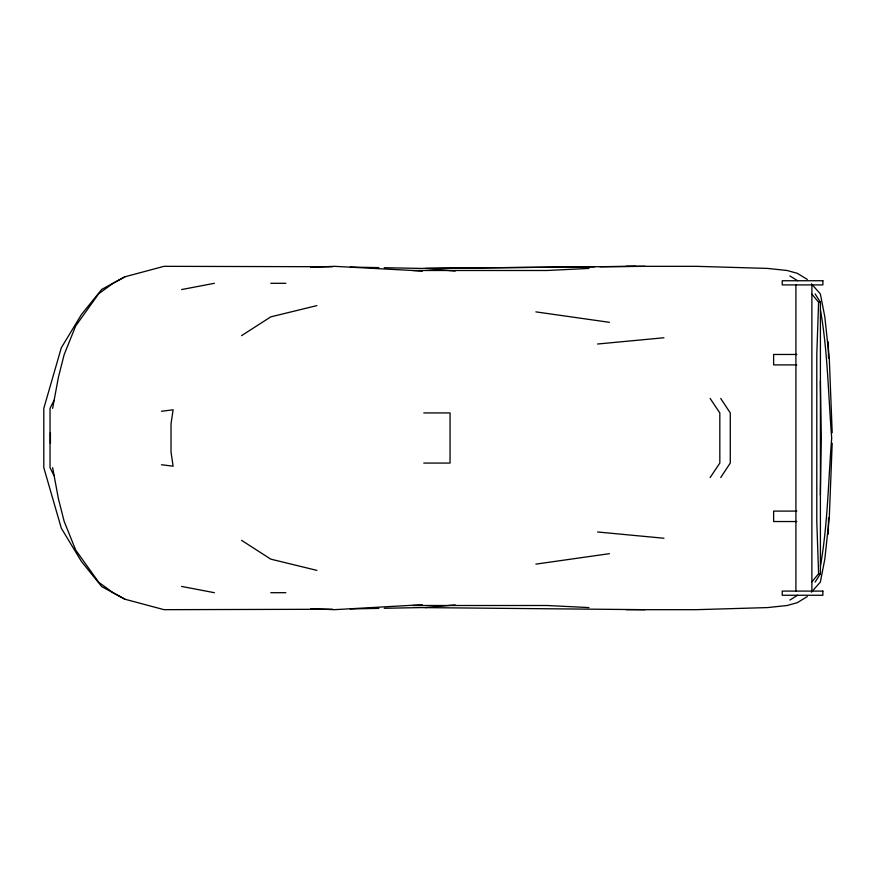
<?xml version="1.0" encoding="UTF-8"?>
<svg xmlns="http://www.w3.org/2000/svg" width="876" height="876" viewBox="0 0 876 876"><rect width="100%" height="100%" fill="white"/><g stroke="black" fill="none" stroke-linecap="round" stroke-linejoin="round"><path stroke-width="1.31" d="M828.313 534.064L828.532 517.825M820.385 495.017L821.261 438L820.385 380.983M811.844 294.084L818.6 302.242L816.793 354.462L816.793 521.538L818.6 573.758L811.844 581.916M832.2 443.223L829.298 517.366L824.82 559.14L820.341 582.113L811.406 592.176M50.414 432.613L50.414 443.387M820.462 566.016C827.831 523.749 828.28 480.672 831.696 438C828.28 395.328 827.831 352.251 820.462 309.984M52.637 408.347L58.396 377.315L64.156 354.627L75.675 325.981L98.714 293.734L113.048 283.298L124.972 276.772L164.02 266.326L332.639 266.742M53.994 400.409L50.031 408.347L50.031 467.653L53.994 475.591M815.107 582.113L820.407 573.758L820.407 302.242L815.107 293.887M720.707 477.562L730.277 463.065L730.277 412.935L720.707 398.438M710.118 477.562L719.831 463.065L719.831 412.935L710.118 398.438M241.546 335.661L270.793 316.86L316.871 305.615M789.9 600.071L797.631 595.231M807.311 596.567L797.313 602.677L787.097 605.502L767.518 607.583L696.31 609.674L626.077 609.674M124.972 276.772L101.725 289.409L81.512 314.418L61.309 347.783L43.8 408.347L43.8 467.653L61.309 528.217L81.512 561.582L101.725 586.591L124.972 599.228L164.02 609.674L332.639 609.258M181.606 289.562L214.401 283.298M535.893 564.122L609.422 553.676M161.447 411.26L173.109 409.815L171.017 423.907L171.017 452.093L173.109 466.185L161.447 464.74M597.585 344.016L663.964 337.753M425.298 607.583L455.181 604.922M310.695 608.634L334.336 609.674L422.276 604.714M588.935 268.417L547.073 270.498L412.782 270.498L334.336 266.326L310.695 267.366M350.29 608.929L378.815 608.382M384.246 608.283L420.918 607.583L645.075 609.674M635.812 266.326L425.298 268.417L455.181 271.078M594.508 266.797L420.918 268.417L384.246 267.717M599.972 266.742L645.075 266.326M626.077 266.326L696.31 266.326L767.518 268.417L787.097 270.498L797.313 273.323L807.311 279.433M270.793 283.298L285.861 283.298M818.6 302.242L820.407 302.242M796.821 354.462L773.628 354.462L773.628 364.898L796.821 364.898M423.754 412.935L450.056 412.935L450.056 463.065L423.754 463.065M796.821 511.102L773.628 511.102L773.628 521.538L796.821 521.538M818.6 573.758L820.407 573.758M270.793 592.702L285.861 592.702M412.782 605.502L547.073 605.502L588.935 607.583M350.29 267.07L378.815 267.618M412.782 270.498L422.276 271.286M597.585 531.984L663.964 538.247M535.893 311.878L609.422 322.324M181.606 586.438L214.401 592.702M316.871 570.385L270.793 559.14L241.546 540.339M124.972 599.228L113.048 592.702L98.714 582.266L75.675 550.019L64.156 521.373L58.396 498.685L52.637 467.653M789.9 275.929L797.631 280.769M811.406 283.824L820.341 293.887L824.82 316.86L829.298 358.634L832.2 432.777M828.313 341.936L828.532 358.175M811.888 284.908L811.888 591.092M795.912 284.908L795.912 591.092M822.882 280.736L782.224 280.736L782.224 284.908L822.882 284.908L822.882 280.736M822.882 591.092L782.224 591.092L782.224 595.264L822.882 595.264L822.882 591.092"/></g></svg>
